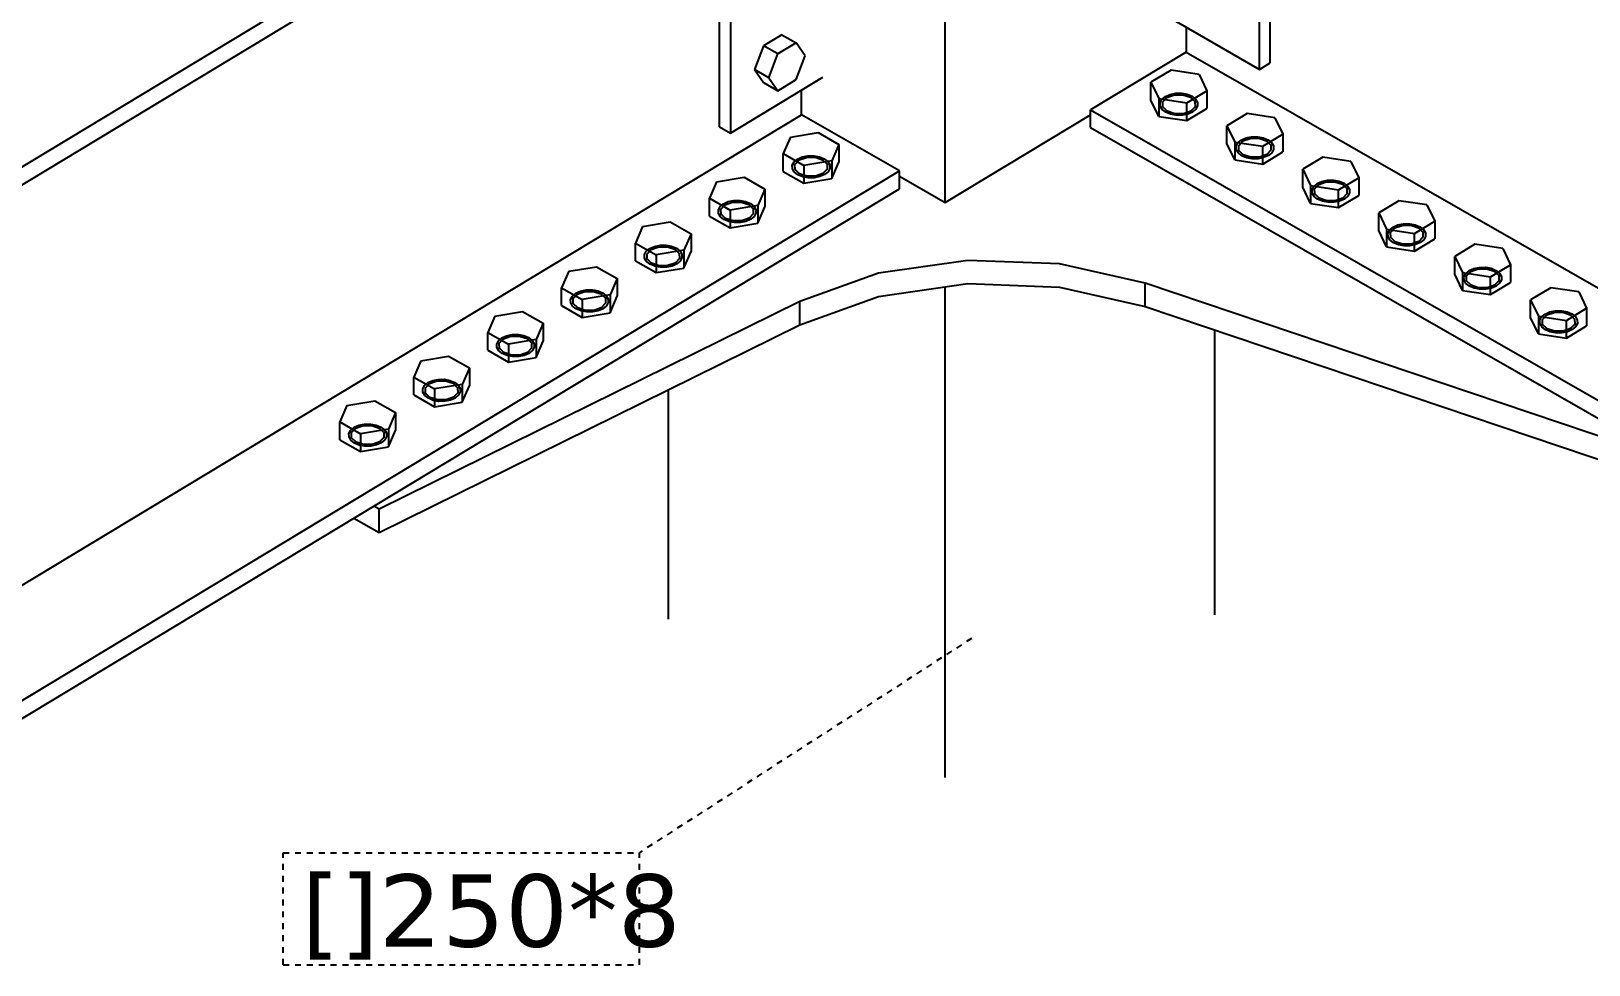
# Model space of a CAD drawing. Header units: millimetres. Extents: x 15962 to 71432, y 9666 to 72266.
# Drawn here: x 54455 to 55484, y 42095 to 42711 of the extents above; entities that cross this region are included whole.
import ezdxf

# ---------------------------------------------------------------- set-up
doc = ezdxf.new("R2010")
doc.units = ezdxf.units.MM
doc.header["$LTSCALE"] = 2
doc.linetypes.add('DXK_LINE_DOT2', pattern=[3.9198, 1.9599, -1.9599])
doc.styles.add('Arial Narrow', font='verdana.ttf', dxfattribs={"height": 0.2})

msp = doc.modelspace()

# ---------------------------------------------------------------- linework, layer by layer
at = {"color": 2, "linetype": 'Continuous'}
for p, q in [((55059.0066, 42597.8378), (55059.0066, 42921.639)), ((55266.5359, 42685.7565), (55266.5359, 42883.2565)), ((55273.5138, 42689.9668), (55273.5138, 42880.9055)), ((54909.988, 42647.7699), (54909.988, 42870.5378)), ((54917.151, 42874.0754), (54917.151, 42643.6684)), ((54327.3159, 42535.974), (54754.6679, 42793.829)), ((54327.3159, 42547.7856), (54681.6778, 42761.5999)), ((55203.8595, 42721.6447), (55266.5359, 42685.7565)), ((55218.0004, 42713.5476), (55218.0004, 42697.1594)), ((55218.0004, 42697.1594), (55154.9899, 42659.1402)), ((55218.0004, 42697.1594), (55937.9688, 42284.909)), ((55266.5359, 42685.7565), (55273.5138, 42689.9668)), ((54917.151, 42643.6684), (54978.2077, 42680.5087)), ((54964.0668, 42655.8057), (54964.0668, 42671.9763)), ((55154.9899, 42647.3285), (55154.9899, 42659.1402)), ((55154.9899, 42659.1402), (55874.9583, 42246.8898)), ((54262.6338, 42232.5762), (54964.0668, 42655.8057)), ((55028.7488, 42618.7691), (54964.0668, 42655.8057)), ((55059.0066, 42597.8378), (55154.9899, 42655.7521)), ((54909.988, 42647.7699), (54917.151, 42643.6684)), ((55154.9899, 42647.3285), (55874.9583, 42235.0782)), ((54327.3159, 42195.5396), (55028.7488, 42618.7691)), ((55028.7488, 42606.9575), (55028.7488, 42618.7691)), ((55028.7488, 42615.1633), (55059.0066, 42597.8378)), ((54327.3159, 42183.728), (55028.7488, 42606.9575)), ((55073.803, 42559.7242), (55014.8384, 42551.185)), ((55134.4094, 42557.468), (55073.803, 42559.7242)), ((55191.07, 42544.6245), (55134.4094, 42557.468)), ((55014.8384, 42551.185), (54962.9521, 42532.6378)), ((54962.9521, 42517.2665), (55014.8384, 42535.8137)), ((55014.8384, 42535.8137), (55073.803, 42544.3528)), ((55059.0066, 42218.4089), (55059.0066, 42542.21)), ((55073.803, 42544.3528), (55134.4094, 42542.0967)), ((55134.4094, 42542.0967), (55191.07, 42529.2532)), ((55504.3722, 42439.0681), (55191.07, 42544.6245)), ((55191.07, 42529.2532), (55191.07, 42544.6245)), ((54962.9521, 42532.6378), (54685.2634, 42395.4941)), ((54962.9521, 42517.2665), (54962.9521, 42532.6378)), ((55191.07, 42529.2532), (55504.3722, 42423.6968)), ((54685.2634, 42380.1228), (54962.9521, 42517.2665)), ((55236.9432, 42325.7719), (55236.9432, 42513.7978)), ((54876.3496, 42322.9974), (54876.3496, 42474.4956)), ((54685.2634, 42395.4941), (54681.6778, 42397.5423)), ((54685.2634, 42380.1228), (54685.2634, 42395.4941)), ((54668.5914, 42389.6462), (54685.2634, 42380.1228))]:
    msp.add_line(p, q, dxfattribs=at)
at = {"color": 7, "linetype": 'Continuous'}
for p, q in [((54939.0196, 42701.3594), (54932.9765, 42685.5779)), ((54951.1057, 42708.6518), (54939.0196, 42701.3594)), ((54948.4748, 42695.9454), (54939.0196, 42701.3594)), ((54960.5609, 42703.2378), (54948.4748, 42695.9454)), ((54951.1057, 42708.6518), (54960.5609, 42703.2378)), ((54966.6039, 42694.7488), (54960.5609, 42703.2378)), ((54942.4317, 42680.1639), (54948.4748, 42695.9454)), ((54960.5609, 42678.9673), (54966.6039, 42694.7488)), ((54942.4317, 42680.1639), (54932.9765, 42685.5779)), ((54932.9765, 42685.5779), (54939.0196, 42677.0888)), ((54942.4317, 42680.1639), (54948.4748, 42671.6748)), ((55208.0802, 42685.2312), (55194.7855, 42677.2095)), ((55226.5465, 42682.4746), (55208.0802, 42685.2312)), ((55226.5465, 42682.4746), (55231.7181, 42671.6963)), ((54939.0196, 42677.0888), (54948.4748, 42671.6748)), ((54948.4748, 42671.6748), (54960.5609, 42678.9673)), ((55194.7855, 42677.2095), (55199.9571, 42666.4312)), ((55194.7855, 42665.4626), (55194.7855, 42677.2095)), ((55204.298, 42667.8328), (55207.4316, 42669.2082)), ((55205.3725, 42667.2176), (55210.2659, 42668.9288)), ((55207.4316, 42669.2082), (55211.1349, 42669.9472)), ((55210.2659, 42668.9288), (55215.9595, 42668.9727)), ((55211.1349, 42669.9472), (55215.0455, 42669.9772)), ((55215.0455, 42669.9772), (55218.7804, 42669.2956)), ((55215.9595, 42668.9727), (55220.9275, 42667.3373)), ((55218.4234, 42663.6745), (55231.7181, 42671.6963)), ((55218.7804, 42669.2956), (55221.9742, 42667.9689)), ((55231.7181, 42671.6963), (55231.7181, 42659.9493)), ((55199.9571, 42654.6842), (55194.7855, 42665.4626)), ((55199.9571, 42666.4312), (55218.4234, 42663.6745)), ((55199.9571, 42666.4312), (55199.9571, 42654.6842)), ((55200.8812, 42663.7602), (55202.0409, 42665.9556)), ((55200.9323, 42661.4617), (55200.8812, 42663.7602)), ((55202.1894, 42659.2849), (55200.9323, 42661.4617)), ((55202.0409, 42665.9556), (55204.298, 42667.8328)), ((55204.5294, 42657.4431), (55202.1894, 42659.2849)), ((55202.5903, 42664.2975), (55205.3725, 42667.2176)), ((55202.6648, 42660.9509), (55202.5903, 42664.2975)), ((55205.5761, 42658.0746), (55202.6648, 42660.9509)), ((55218.4234, 42651.9276), (55218.4234, 42663.6745)), ((55218.4234, 42651.9276), (55231.7181, 42659.9493)), ((55220.9275, 42667.3373), (55223.8388, 42664.461)), ((55223.9133, 42661.1144), (55221.1311, 42658.1943)), ((55221.9742, 42667.9689), (55224.3141, 42666.127)), ((55224.4627, 42659.4563), (55222.2056, 42657.5791)), ((55223.8388, 42664.461), (55223.9133, 42661.1144)), ((55224.3141, 42666.127), (55225.5712, 42663.9502)), ((55225.6224, 42661.6517), (55224.4627, 42659.4563)), ((55225.5712, 42663.9502), (55225.6224, 42661.6517)), ((55199.9571, 42654.6842), (55218.4234, 42651.9276)), ((55207.7232, 42656.1164), (55204.5294, 42657.4431)), ((55210.5441, 42656.4393), (55205.5761, 42658.0746)), ((55211.4581, 42655.4347), (55207.7232, 42656.1164)), ((55216.2376, 42656.4831), (55210.5441, 42656.4393)), ((55215.3687, 42655.4648), (55211.4581, 42655.4347)), ((55219.072, 42656.2037), (55215.3687, 42655.4648)), ((55221.1311, 42658.1943), (55216.2376, 42656.4831)), ((55222.2056, 42657.5791), (55219.072, 42656.2037)), ((55258.2213, 42656.5207), (55244.9266, 42648.4989)), ((55244.9266, 42648.4989), (55250.0982, 42637.7206)), ((55244.9266, 42636.752), (55244.9266, 42648.4989)), ((55276.6876, 42653.7641), (55258.2213, 42656.5207)), ((55276.6876, 42653.7641), (55281.8593, 42642.9857)), ((54956.7266, 42641.0142), (54952.0589, 42630.1567)), ((54956.7266, 42641.0142), (54975.0576, 42644.0669)), ((54975.0576, 42644.0669), (54988.7209, 42636.2621)), ((55252.182, 42637.245), (55254.4392, 42639.1223)), ((55252.7314, 42635.5869), (55255.5136, 42638.5071)), ((55254.4392, 42639.1223), (55257.5727, 42640.4977)), ((55255.5136, 42638.5071), (55260.4071, 42640.2183)), ((55257.5727, 42640.4977), (55261.2761, 42641.2366)), ((55260.4071, 42640.2183), (55266.1006, 42640.2621)), ((55261.2761, 42641.2366), (55265.1866, 42641.2667)), ((55265.1866, 42641.2667), (55268.9215, 42640.585)), ((55266.1006, 42640.2621), (55271.0686, 42638.6267)), ((55268.5646, 42634.964), (55281.8593, 42642.9857)), ((55268.9215, 42640.585), (55272.1153, 42639.2583)), ((55271.0686, 42638.6267), (55273.9799, 42635.7504)), ((55272.1153, 42639.2583), (55274.4553, 42637.4164)), ((55281.8593, 42642.9857), (55281.8593, 42631.2388)), ((54952.0589, 42630.1567), (54965.7222, 42622.3519)), ((54952.0589, 42618.4097), (54952.0589, 42630.1567)), ((54961.4257, 42626.583), (54964.5565, 42627.9606)), ((54962.5014, 42625.9686), (54967.3914, 42627.6833)), ((54964.5565, 42627.9606), (54968.2583, 42628.7022)), ((54967.3914, 42627.6833), (54973.0848, 42627.7311)), ((54968.2583, 42628.7022), (54972.1687, 42628.735)), ((54972.1687, 42628.735), (54975.9051, 42628.056)), ((54973.0848, 42627.7311), (54978.0561, 42626.0992)), ((54975.9051, 42628.056), (54979.1015, 42626.7315)), ((54988.7209, 42636.2621), (54984.0532, 42625.4046)), ((54988.7209, 42636.2621), (54988.7209, 42624.5152)), ((55250.0982, 42625.9737), (55244.9266, 42636.752)), ((55250.0982, 42637.7206), (55268.5646, 42634.964)), ((55250.0982, 42637.7206), (55250.0982, 42625.9737)), ((55251.0223, 42635.0497), (55252.182, 42637.245)), ((55251.0735, 42632.7511), (55251.0223, 42635.0497)), ((55252.3306, 42630.5744), (55251.0735, 42632.7511)), ((55254.6705, 42628.7325), (55252.3306, 42630.5744)), ((55252.8059, 42632.2404), (55252.7314, 42635.5869)), ((55255.7172, 42629.364), (55252.8059, 42632.2404)), ((55257.8643, 42627.4058), (55254.6705, 42628.7325)), ((55260.6852, 42627.7287), (55255.7172, 42629.364)), ((55266.3788, 42627.7725), (55260.6852, 42627.7287)), ((55271.2722, 42629.4837), (55266.3788, 42627.7725)), ((55268.5646, 42623.217), (55268.5646, 42634.964)), ((55268.5646, 42623.217), (55281.8593, 42631.2388)), ((55272.3467, 42628.8685), (55269.2131, 42627.4931)), ((55274.0545, 42632.4039), (55271.2722, 42629.4837)), ((55274.6038, 42630.7458), (55272.3467, 42628.8685)), ((55273.9799, 42635.7504), (55274.0545, 42632.4039)), ((55274.4553, 42637.4164), (55275.7124, 42635.2397)), ((55275.7636, 42632.9411), (55274.6038, 42630.7458)), ((55275.7124, 42635.2397), (55275.7636, 42632.9411)), ((55308.3624, 42627.8101), (55295.0677, 42619.7884)), ((55326.8288, 42625.0535), (55308.3624, 42627.8101)), ((54952.0589, 42618.4097), (54965.7222, 42610.6049)), ((54958.0171, 42622.508), (54959.1724, 42624.7042)), ((54958.073, 42620.2095), (54958.0171, 42622.508)), ((54959.3345, 42618.0337), (54958.073, 42620.2095)), ((54959.1724, 42624.7042), (54961.4257, 42626.583)), ((54961.6783, 42616.1934), (54959.3345, 42618.0337)), ((54959.7251, 42623.0465), (54962.5014, 42625.9686)), ((54959.8065, 42619.7), (54959.7251, 42623.0465)), ((54962.7237, 42616.8257), (54959.8065, 42619.7)), ((54984.0532, 42625.4046), (54965.7222, 42622.3519)), ((54965.7222, 42622.3519), (54965.7222, 42610.6049)), ((54978.0561, 42626.0992), (54980.9733, 42623.225)), ((54981.0547, 42619.8785), (54978.2784, 42616.9564)), ((54979.1015, 42626.7315), (54981.4453, 42624.8913)), ((54981.6074, 42618.2207), (54979.3541, 42616.3419)), ((54980.9733, 42623.225), (54981.0547, 42619.8785)), ((54981.4453, 42624.8913), (54982.7068, 42622.7154)), ((54982.7627, 42620.4169), (54981.6074, 42618.2207)), ((54982.7068, 42622.7154), (54982.7627, 42620.4169)), ((54984.0532, 42625.4046), (54984.0532, 42613.6577)), ((54984.0532, 42613.6577), (54988.7209, 42624.5152)), ((55250.0982, 42625.9737), (55268.5646, 42623.217)), ((55261.5993, 42626.7241), (55257.8643, 42627.4058)), ((55265.5098, 42626.7542), (55261.5993, 42626.7241)), ((55269.2131, 42627.4931), (55265.5098, 42626.7542)), ((55295.0677, 42619.7884), (55300.2394, 42609.01)), ((55295.0677, 42608.0415), (55295.0677, 42619.7884)), ((55326.8288, 42625.0535), (55332.0004, 42614.2751)), ((54907.9414, 42611.5076), (54903.2737, 42600.65)), ((54907.9414, 42611.5076), (54926.2724, 42614.5603)), ((54926.2724, 42614.5603), (54939.9358, 42606.7555)), ((54964.8747, 42614.869), (54961.6783, 42616.1934)), ((54967.695, 42615.1939), (54962.7237, 42616.8257)), ((54968.6111, 42614.1899), (54964.8747, 42614.869)), ((54965.7222, 42610.6049), (54984.0532, 42613.6577)), ((54973.3884, 42615.2417), (54967.695, 42615.1939)), ((54972.5215, 42614.2228), (54968.6111, 42614.1899)), ((54976.2233, 42614.9643), (54972.5215, 42614.2228)), ((54978.2784, 42616.9564), (54973.3884, 42615.2417)), ((54979.3541, 42616.3419), (54976.2233, 42614.9643)), ((55300.2394, 42597.2631), (55295.0677, 42608.0415)), ((55300.2394, 42609.01), (55318.7057, 42606.2534)), ((55300.2394, 42609.01), (55300.2394, 42597.2631)), ((55301.1634, 42606.3391), (55302.3232, 42608.5345)), ((55302.3232, 42608.5345), (55304.5803, 42610.4117)), ((55302.8725, 42606.8764), (55305.6547, 42609.7965)), ((55304.5803, 42610.4117), (55307.7139, 42611.7871)), ((55305.6547, 42609.7965), (55310.5482, 42611.5077)), ((55307.7139, 42611.7871), (55311.4172, 42612.526)), ((55310.5482, 42611.5077), (55316.2417, 42611.5515)), ((55311.4172, 42612.526), (55315.3277, 42612.5561)), ((55315.3277, 42612.5561), (55319.0627, 42611.8744)), ((55316.2417, 42611.5515), (55321.2098, 42609.9162)), ((55318.7057, 42606.2534), (55332.0004, 42614.2751)), ((55319.0627, 42611.8744), (55322.2564, 42610.5477)), ((55321.2098, 42609.9162), (55324.1211, 42607.0399)), ((55322.2564, 42610.5477), (55324.5964, 42608.7058)), ((55324.1211, 42607.0399), (55324.1956, 42603.6933)), ((55324.5964, 42608.7058), (55325.8535, 42606.5291)), ((55332.0004, 42614.2751), (55332.0004, 42602.5282)), ((54903.2737, 42600.65), (54916.937, 42592.8452)), ((54903.2737, 42588.9031), (54903.2737, 42600.65)), ((54910.3872, 42595.1976), (54912.6405, 42597.0764)), ((54912.6405, 42597.0764), (54915.7713, 42598.454)), ((54913.7162, 42596.4619), (54918.6062, 42598.1766)), ((54915.7713, 42598.454), (54919.4731, 42599.1955)), ((54918.6062, 42598.1766), (54924.2996, 42598.2244)), ((54919.4731, 42599.1955), (54923.3836, 42599.2284)), ((54923.3836, 42599.2284), (54927.1199, 42598.5493)), ((54924.2996, 42598.2244), (54929.271, 42596.5926)), ((54927.1199, 42598.5493), (54930.3164, 42597.2249)), ((54930.3164, 42597.2249), (54932.6601, 42595.3847)), ((54939.9358, 42606.7555), (54935.2681, 42595.898)), ((54939.9358, 42606.7555), (54939.9358, 42595.0086)), ((55300.2394, 42597.2631), (55318.7057, 42594.5065)), ((55301.2146, 42604.0406), (55301.1634, 42606.3391)), ((55302.4717, 42601.8638), (55301.2146, 42604.0406)), ((55304.8117, 42600.0219), (55302.4717, 42601.8638)), ((55302.9471, 42603.5298), (55302.8725, 42606.8764)), ((55305.8584, 42600.6535), (55302.9471, 42603.5298)), ((55308.0055, 42598.6952), (55304.8117, 42600.0219)), ((55310.8264, 42599.0181), (55305.8584, 42600.6535)), ((55311.7404, 42598.0135), (55308.0055, 42598.6952)), ((55316.5199, 42599.0619), (55310.8264, 42599.0181)), ((55315.6509, 42598.0436), (55311.7404, 42598.0135)), ((55319.3542, 42598.7825), (55315.6509, 42598.0436)), ((55321.4134, 42600.7732), (55316.5199, 42599.0619)), ((55318.7057, 42594.5065), (55318.7057, 42606.2534)), ((55318.7057, 42594.5065), (55332.0004, 42602.5282)), ((55322.4878, 42600.1579), (55319.3542, 42598.7825)), ((55324.1956, 42603.6933), (55321.4134, 42600.7732)), ((55324.745, 42602.0352), (55322.4878, 42600.1579)), ((55325.9047, 42604.2305), (55324.745, 42602.0352)), ((55325.8535, 42606.5291), (55325.9047, 42604.2305)), ((55358.5036, 42599.0995), (55345.2089, 42591.0778)), ((55376.9699, 42596.3429), (55358.5036, 42599.0995)), ((54903.2737, 42588.9031), (54916.937, 42581.0983)), ((54909.2319, 42593.0014), (54910.3872, 42595.1976)), ((54909.2878, 42590.7029), (54909.2319, 42593.0014)), ((54910.5494, 42588.527), (54909.2878, 42590.7029)), ((54912.8931, 42586.6868), (54910.5494, 42588.527)), ((54910.94, 42593.5399), (54913.7162, 42596.4619)), ((54911.0213, 42590.1933), (54910.94, 42593.5399)), ((54913.9385, 42587.3191), (54911.0213, 42590.1933)), ((54916.0896, 42585.3623), (54912.8931, 42586.6868)), ((54918.9098, 42585.6872), (54913.9385, 42587.3191)), ((54935.2681, 42595.898), (54916.937, 42592.8452)), ((54916.937, 42592.8452), (54916.937, 42581.0983)), ((54929.4933, 42587.4497), (54924.6033, 42585.7351)), ((54930.569, 42586.8353), (54927.4382, 42585.4577)), ((54929.271, 42596.5926), (54932.1882, 42593.7183)), ((54932.2695, 42590.3718), (54929.4933, 42587.4497)), ((54932.8223, 42588.7141), (54930.569, 42586.8353)), ((54932.1882, 42593.7183), (54932.2695, 42590.3718)), ((54932.6601, 42595.3847), (54933.9216, 42593.2088)), ((54933.9775, 42590.9103), (54932.8223, 42588.7141)), ((54933.9216, 42593.2088), (54933.9775, 42590.9103)), ((54935.2681, 42595.898), (54935.2681, 42584.151)), ((54935.2681, 42584.151), (54939.9358, 42595.0086)), ((55345.2089, 42591.0778), (55350.3805, 42580.2995)), ((55345.2089, 42579.3309), (55345.2089, 42591.0778)), ((55376.9699, 42596.3429), (55382.1415, 42585.5646)), ((54859.1562, 42582.0009), (54854.4885, 42571.1434)), ((54859.1562, 42582.0009), (54877.4873, 42585.0537)), ((54877.4873, 42585.0537), (54891.1506, 42577.2489)), ((54891.1506, 42577.2489), (54886.4829, 42566.3913)), ((54891.1506, 42577.2489), (54891.1506, 42565.502)), ((54919.8259, 42584.6833), (54916.0896, 42585.3623)), ((54916.937, 42581.0983), (54935.2681, 42584.151)), ((54924.6033, 42585.7351), (54918.9098, 42585.6872)), ((54923.7364, 42584.7162), (54919.8259, 42584.6833)), ((54927.4382, 42585.4577), (54923.7364, 42584.7162)), ((55350.3805, 42568.5525), (55345.2089, 42579.3309)), ((55350.3805, 42580.2995), (55368.8468, 42577.5428)), ((55350.3805, 42580.2995), (55350.3805, 42568.5525)), ((55351.3046, 42577.6285), (55352.4643, 42579.8239)), ((55351.3557, 42575.33), (55351.3046, 42577.6285)), ((55352.4643, 42579.8239), (55354.7214, 42581.7011)), ((55353.0137, 42578.1658), (55355.7959, 42581.0859)), ((55353.0882, 42574.8192), (55353.0137, 42578.1658)), ((55354.7214, 42581.7011), (55357.855, 42583.0765)), ((55355.7959, 42581.0859), (55360.6893, 42582.7971)), ((55357.855, 42583.0765), (55361.5583, 42583.8155)), ((55360.6893, 42582.7971), (55366.3829, 42582.841)), ((55361.5583, 42583.8155), (55365.4689, 42583.8455)), ((55365.4689, 42583.8455), (55369.2038, 42583.1639)), ((55366.3829, 42582.841), (55371.3509, 42581.2056)), ((55368.8468, 42577.5428), (55382.1415, 42585.5646)), ((55368.8468, 42565.7959), (55368.8468, 42577.5428)), ((55369.2038, 42583.1639), (55372.3976, 42581.8372)), ((55371.3509, 42581.2056), (55374.2622, 42578.3293)), ((55372.3976, 42581.8372), (55374.7375, 42579.9953)), ((55374.2622, 42578.3293), (55374.3367, 42574.9827)), ((55374.7375, 42579.9953), (55375.9946, 42577.8185)), ((55375.9946, 42577.8185), (55376.0458, 42575.52)), ((55382.1415, 42585.5646), (55382.1415, 42573.8176)), ((54854.4885, 42571.1434), (54868.1519, 42563.3386)), ((54854.4885, 42559.3965), (54854.4885, 42571.1434)), ((54861.602, 42565.6909), (54863.8553, 42567.5698)), ((54862.1548, 42564.0332), (54864.931, 42566.9553)), ((54863.8553, 42567.5698), (54866.9861, 42568.9474)), ((54864.931, 42566.9553), (54869.821, 42568.67)), ((54866.9861, 42568.9474), (54870.6879, 42569.6889)), ((54886.4829, 42566.3913), (54868.1519, 42563.3386)), ((54869.821, 42568.67), (54875.5145, 42568.7178)), ((54870.6879, 42569.6889), (54874.5984, 42569.7218)), ((54874.5984, 42569.7218), (54878.3347, 42569.0427)), ((54875.5145, 42568.7178), (54880.4858, 42567.086)), ((54878.3347, 42569.0427), (54881.5312, 42567.7183)), ((54880.4858, 42567.086), (54883.403, 42564.2117)), ((54881.5312, 42567.7183), (54883.8749, 42565.878)), ((54883.8749, 42565.878), (54885.1365, 42563.7022)), ((54886.4829, 42566.3913), (54886.4829, 42554.6444)), ((55350.3805, 42568.5525), (55368.8468, 42565.7959)), ((55352.6128, 42573.1532), (55351.3557, 42575.33)), ((55354.9528, 42571.3114), (55352.6128, 42573.1532)), ((55355.9995, 42571.9429), (55353.0882, 42574.8192)), ((55358.1466, 42569.9847), (55354.9528, 42571.3114)), ((55360.9675, 42570.3076), (55355.9995, 42571.9429)), ((55361.8815, 42569.303), (55358.1466, 42569.9847)), ((55366.661, 42570.3514), (55360.9675, 42570.3076)), ((55365.7921, 42569.3331), (55361.8815, 42569.303)), ((55369.4954, 42570.072), (55365.7921, 42569.3331)), ((55371.5545, 42572.0626), (55366.661, 42570.3514)), ((55368.8468, 42565.7959), (55382.1415, 42573.8176)), ((55372.629, 42571.4474), (55369.4954, 42570.072)), ((55374.3367, 42574.9827), (55371.5545, 42572.0626)), ((55374.8861, 42573.3246), (55372.629, 42571.4474)), ((55376.0458, 42575.52), (55374.8861, 42573.3246)), ((55408.6447, 42570.389), (55395.35, 42562.3672)), ((55427.111, 42567.6323), (55408.6447, 42570.389)), ((55427.111, 42567.6323), (55432.2827, 42556.854)), ((54854.4885, 42559.3965), (54868.1519, 42551.5917)), ((54860.4468, 42563.4948), (54861.602, 42565.6909)), ((54860.5027, 42561.1963), (54860.4468, 42563.4948)), ((54861.7642, 42559.0204), (54860.5027, 42561.1963)), ((54864.1079, 42557.1802), (54861.7642, 42559.0204)), ((54862.2361, 42560.6867), (54862.1548, 42564.0332)), ((54865.1533, 42557.8125), (54862.2361, 42560.6867)), ((54867.3044, 42555.8557), (54864.1079, 42557.1802)), ((54870.1247, 42556.1806), (54865.1533, 42557.8125)), ((54871.0407, 42555.1767), (54867.3044, 42555.8557)), ((54868.1519, 42563.3386), (54868.1519, 42551.5917)), ((54875.8181, 42556.2284), (54870.1247, 42556.1806)), ((54878.653, 42555.951), (54874.9512, 42555.2095)), ((54880.7081, 42557.9431), (54875.8181, 42556.2284)), ((54881.7838, 42557.3286), (54878.653, 42555.951)), ((54883.4843, 42560.8652), (54880.7081, 42557.9431)), ((54884.0371, 42559.2075), (54881.7838, 42557.3286)), ((54883.403, 42564.2117), (54883.4843, 42560.8652)), ((54885.1923, 42561.4037), (54884.0371, 42559.2075)), ((54885.1365, 42563.7022), (54885.1923, 42561.4037)), ((54886.4829, 42554.6444), (54891.1506, 42565.502)), ((55395.35, 42562.3672), (55400.5216, 42551.5889)), ((55395.35, 42550.6203), (55395.35, 42562.3672)), ((55418.988, 42548.8323), (55432.2827, 42556.854)), ((55432.2827, 42556.854), (55432.2827, 42545.1071)), ((54810.3711, 42552.4943), (54805.7034, 42541.6368)), ((54810.3711, 42552.4943), (54828.7021, 42555.5471)), ((54828.7021, 42555.5471), (54842.3654, 42547.7423)), ((54842.3654, 42547.7423), (54837.6977, 42536.8847)), ((54842.3654, 42547.7423), (54842.3654, 42535.9953)), ((54868.1519, 42551.5917), (54886.4829, 42554.6444)), ((54874.9512, 42555.2095), (54871.0407, 42555.1767)), ((55400.5216, 42539.842), (55395.35, 42550.6203)), ((55400.5216, 42551.5889), (55418.988, 42548.8323)), ((55400.5216, 42551.5889), (55400.5216, 42539.842)), ((55401.4457, 42548.918), (55402.6054, 42551.1133)), ((55401.4969, 42546.6194), (55401.4457, 42548.918)), ((55402.754, 42544.4427), (55401.4969, 42546.6194)), ((55402.6054, 42551.1133), (55404.8626, 42552.9906)), ((55403.1548, 42549.4552), (55405.937, 42552.3754)), ((55403.2293, 42546.1087), (55403.1548, 42549.4552)), ((55406.1406, 42543.2323), (55403.2293, 42546.1087)), ((55404.8626, 42552.9906), (55407.9961, 42554.366)), ((55405.937, 42552.3754), (55410.8305, 42554.0866)), ((55407.9961, 42554.366), (55411.6995, 42555.1049)), ((55410.8305, 42554.0866), (55416.524, 42554.1304)), ((55411.6995, 42555.1049), (55415.61, 42555.135)), ((55415.61, 42555.135), (55419.3449, 42554.4533)), ((55416.524, 42554.1304), (55421.492, 42552.495)), ((55418.988, 42537.0853), (55418.988, 42548.8323)), ((55419.3449, 42554.4533), (55422.5387, 42553.1266)), ((55421.492, 42552.495), (55424.4033, 42549.6187)), ((55424.4779, 42546.2722), (55421.6956, 42543.352)), ((55422.5387, 42553.1266), (55424.8787, 42551.2847)), ((55424.4033, 42549.6187), (55424.4779, 42546.2722)), ((55424.8787, 42551.2847), (55426.1358, 42549.108)), ((55426.187, 42546.8094), (55425.0272, 42544.6141)), ((55426.1358, 42549.108), (55426.187, 42546.8094)), ((54805.7034, 42541.6368), (54819.3667, 42533.832)), ((54805.7034, 42529.8899), (54805.7034, 42541.6368)), ((54811.6616, 42533.9882), (54812.8169, 42536.1843)), ((54812.8169, 42536.1843), (54815.0702, 42538.0632)), ((54813.3696, 42534.5266), (54816.1459, 42537.4487)), ((54815.0702, 42538.0632), (54818.201, 42539.4408)), ((54816.1459, 42537.4487), (54821.0359, 42539.1634)), ((54818.201, 42539.4408), (54821.9028, 42540.1823)), ((54837.6977, 42536.8847), (54819.3667, 42533.832)), ((54821.0359, 42539.1634), (54826.7293, 42539.2112)), ((54821.9028, 42540.1823), (54825.8132, 42540.2151)), ((54825.8132, 42540.2151), (54829.5496, 42539.5361)), ((54826.7293, 42539.2112), (54831.7006, 42537.5793)), ((54829.5496, 42539.5361), (54832.746, 42538.2116)), ((54831.7006, 42537.5793), (54834.6178, 42534.7051)), ((54832.746, 42538.2116), (54835.0898, 42536.3714)), ((54835.0898, 42536.3714), (54836.3513, 42534.1955)), ((54837.6977, 42536.8847), (54837.6977, 42525.1378)), ((54837.6977, 42525.1378), (54842.3654, 42535.9953)), ((55400.5216, 42539.842), (55418.988, 42537.0853)), ((55405.0939, 42542.6008), (55402.754, 42544.4427)), ((55408.2877, 42541.2741), (55405.0939, 42542.6008)), ((55411.1086, 42541.597), (55406.1406, 42543.2323)), ((55412.0227, 42540.5924), (55408.2877, 42541.2741)), ((55416.8022, 42541.6408), (55411.1086, 42541.597)), ((55415.9332, 42540.6225), (55412.0227, 42540.5924)), ((55419.6365, 42541.3614), (55415.9332, 42540.6225)), ((55421.6956, 42543.352), (55416.8022, 42541.6408)), ((55418.988, 42537.0853), (55432.2827, 42545.1071)), ((55422.7701, 42542.7368), (55419.6365, 42541.3614)), ((55425.0272, 42544.6141), (55422.7701, 42542.7368)), ((55458.7858, 42541.6784), (55445.4911, 42533.6567)), ((55477.2522, 42538.9218), (55458.7858, 42541.6784)), ((55477.2522, 42538.9218), (55482.4238, 42528.1434)), ((54761.5859, 42522.9877), (54779.9169, 42526.0404)), ((54779.9169, 42526.0404), (54793.5802, 42518.2356)), ((54805.7034, 42529.8899), (54819.3667, 42522.0851)), ((54811.7175, 42531.6896), (54811.6616, 42533.9882)), ((54812.979, 42529.5138), (54811.7175, 42531.6896)), ((54815.3228, 42527.6735), (54812.979, 42529.5138)), ((54813.451, 42531.1801), (54813.3696, 42534.5266)), ((54816.3682, 42528.3058), (54813.451, 42531.1801)), ((54818.5192, 42526.3491), (54815.3228, 42527.6735)), ((54821.3395, 42526.674), (54816.3682, 42528.3058)), ((54822.2556, 42525.6701), (54818.5192, 42526.3491)), ((54819.3667, 42533.832), (54819.3667, 42522.0851)), ((54819.3667, 42522.0851), (54837.6977, 42525.1378)), ((54827.0329, 42526.7218), (54821.3395, 42526.674)), ((54826.166, 42525.7029), (54822.2556, 42525.6701)), ((54829.8678, 42526.4444), (54826.166, 42525.7029)), ((54831.9229, 42528.4365), (54827.0329, 42526.7218)), ((54832.9986, 42527.822), (54829.8678, 42526.4444)), ((54834.6992, 42531.3586), (54831.9229, 42528.4365)), ((54835.2519, 42529.7009), (54832.9986, 42527.822)), ((54834.6178, 42534.7051), (54834.6992, 42531.3586)), ((54836.4072, 42531.897), (54835.2519, 42529.7009)), ((54836.3513, 42534.1955), (54836.4072, 42531.897)), ((55445.4911, 42533.6567), (55450.6628, 42522.8783)), ((55445.4911, 42521.9097), (55445.4911, 42533.6567)), ((55455.0037, 42524.28), (55458.1373, 42525.6554)), ((55456.0781, 42523.6648), (55460.9716, 42525.376)), ((55458.1373, 42525.6554), (55461.8406, 42526.3943)), ((55460.9716, 42525.376), (55466.6651, 42525.4198)), ((55461.8406, 42526.3943), (55465.7511, 42526.4244)), ((55465.7511, 42526.4244), (55469.4861, 42525.7427)), ((55466.6651, 42525.4198), (55471.6332, 42523.7845)), ((55469.1291, 42520.1217), (55482.4238, 42528.1434)), ((55469.4861, 42525.7427), (55472.6798, 42524.416)), ((55482.4238, 42528.1434), (55482.4238, 42516.3965)), ((54761.5859, 42522.9877), (54756.9182, 42512.1302)), ((54793.5802, 42518.2356), (54788.9125, 42507.3781)), ((54793.5802, 42518.2356), (54793.5802, 42506.4887)), ((55450.6628, 42511.1314), (55445.4911, 42521.9097)), ((55450.6628, 42522.8783), (55469.1291, 42520.1217)), ((55450.6628, 42522.8783), (55450.6628, 42511.1314)), ((55451.5868, 42520.2074), (55452.7466, 42522.4028)), ((55451.638, 42517.9089), (55451.5868, 42520.2074)), ((55452.8951, 42515.7321), (55451.638, 42517.9089)), ((55452.7466, 42522.4028), (55455.0037, 42524.28)), ((55455.2351, 42513.8902), (55452.8951, 42515.7321)), ((55453.2959, 42520.7447), (55456.0781, 42523.6648)), ((55453.3705, 42517.3981), (55453.2959, 42520.7447)), ((55456.2818, 42514.5218), (55453.3705, 42517.3981)), ((55461.2498, 42512.8864), (55456.2818, 42514.5218)), ((55471.8368, 42514.6415), (55466.9433, 42512.9302)), ((55469.1291, 42508.3748), (55469.1291, 42520.1217)), ((55469.1291, 42508.3748), (55482.4238, 42516.3965)), ((55471.6332, 42523.7845), (55474.5445, 42520.9082)), ((55474.619, 42517.5616), (55471.8368, 42514.6415)), ((55472.6798, 42524.416), (55475.0198, 42522.5741)), ((55475.1684, 42515.9035), (55472.9112, 42514.0262)), ((55474.5445, 42520.9082), (55474.619, 42517.5616)), ((55475.0198, 42522.5741), (55476.2769, 42520.3974)), ((55476.3281, 42518.0988), (55475.1684, 42515.9035)), ((55476.2769, 42520.3974), (55476.3281, 42518.0988)), ((54756.9182, 42512.1302), (54770.5815, 42504.3254)), ((54756.9182, 42500.3832), (54756.9182, 42512.1302)), ((54762.8764, 42504.4815), (54764.0317, 42506.6777)), ((54762.9323, 42502.183), (54762.8764, 42504.4815)), ((54764.0317, 42506.6777), (54766.285, 42508.5565)), ((54764.5844, 42505.02), (54767.3607, 42507.9421)), ((54764.6658, 42501.6735), (54764.5844, 42505.02)), ((54766.285, 42508.5565), (54769.4158, 42509.9341)), ((54767.3607, 42507.9421), (54772.2507, 42509.6567)), ((54769.4158, 42509.9341), (54773.1176, 42510.6757)), ((54788.9125, 42507.3781), (54770.5815, 42504.3254)), ((54770.5815, 42504.3254), (54770.5815, 42492.5784)), ((54772.2507, 42509.6567), (54777.9441, 42509.7046)), ((54773.1176, 42510.6757), (54777.028, 42510.7085)), ((54777.028, 42510.7085), (54780.7644, 42510.0295)), ((54777.9441, 42509.7046), (54782.9155, 42508.0727)), ((54780.7644, 42510.0295), (54783.9609, 42508.705)), ((54782.9155, 42508.0727), (54785.8326, 42505.1985)), ((54783.9609, 42508.705), (54786.3046, 42506.8648)), ((54785.8326, 42505.1985), (54785.914, 42501.8519)), ((54786.3046, 42506.8648), (54787.5661, 42504.6889)), ((54787.5661, 42504.6889), (54787.622, 42502.3904)), ((54788.9125, 42507.3781), (54788.9125, 42495.6312)), ((54788.9125, 42495.6312), (54793.5802, 42506.4887)), ((55450.6628, 42511.1314), (55469.1291, 42508.3748)), ((55458.4289, 42512.5635), (55455.2351, 42513.8902)), ((55462.1638, 42511.8818), (55458.4289, 42512.5635)), ((55466.9433, 42512.9302), (55461.2498, 42512.8864)), ((55466.0743, 42511.9119), (55462.1638, 42511.8818)), ((55469.7776, 42512.6508), (55466.0743, 42511.9119)), ((55472.9112, 42514.0262), (55469.7776, 42512.6508)), ((54712.8007, 42493.4811), (54731.1318, 42496.5338)), ((54731.1318, 42496.5338), (54744.7951, 42488.729)), ((54756.9182, 42500.3832), (54770.5815, 42492.5784)), ((54764.1939, 42500.0072), (54762.9323, 42502.183)), ((54766.5376, 42498.1669), (54764.1939, 42500.0072)), ((54767.583, 42498.7992), (54764.6658, 42501.6735)), ((54769.7341, 42496.8425), (54766.5376, 42498.1669)), ((54772.5543, 42497.1674), (54767.583, 42498.7992)), ((54773.4704, 42496.1634), (54769.7341, 42496.8425)), ((54770.5815, 42492.5784), (54788.9125, 42495.6312)), ((54778.2478, 42497.2152), (54772.5543, 42497.1674)), ((54777.3809, 42496.1963), (54773.4704, 42496.1634)), ((54781.0827, 42496.9378), (54777.3809, 42496.1963)), ((54783.1377, 42498.9299), (54778.2478, 42497.2152)), ((54784.2134, 42498.3154), (54781.0827, 42496.9378)), ((54785.914, 42501.8519), (54783.1377, 42498.9299)), ((54786.4668, 42500.1942), (54784.2134, 42498.3154)), ((54787.622, 42502.3904), (54786.4668, 42500.1942)), ((54712.8007, 42493.4811), (54708.133, 42482.6235)), ((54744.7951, 42488.729), (54740.1274, 42477.8715)), ((54744.7951, 42488.729), (54744.7951, 42476.9821)), ((54708.133, 42482.6235), (54721.7963, 42474.8187)), ((54708.133, 42470.8766), (54708.133, 42482.6235)), ((54714.0913, 42474.9749), (54715.2465, 42477.1711)), ((54714.1471, 42472.6764), (54714.0913, 42474.9749)), ((54715.2465, 42477.1711), (54717.4998, 42479.0499)), ((54715.7993, 42475.5134), (54718.5755, 42478.4354)), ((54715.8806, 42472.1668), (54715.7993, 42475.5134)), ((54717.4998, 42479.0499), (54720.6306, 42480.4275)), ((54718.5755, 42478.4354), (54723.4655, 42480.1501)), ((54720.6306, 42480.4275), (54724.3324, 42481.169)), ((54740.1274, 42477.8715), (54721.7963, 42474.8187)), ((54721.7963, 42474.8187), (54721.7963, 42463.0718)), ((54723.4655, 42480.1501), (54729.159, 42480.1979)), ((54724.3324, 42481.169), (54728.2429, 42481.2019)), ((54728.2429, 42481.2019), (54731.9792, 42480.5228)), ((54729.159, 42480.1979), (54734.1303, 42478.5661)), ((54731.9792, 42480.5228), (54735.1757, 42479.1984)), ((54734.1303, 42478.5661), (54737.0475, 42475.6918)), ((54735.1757, 42479.1984), (54737.5194, 42477.3581)), ((54737.0475, 42475.6918), (54737.1288, 42472.3453)), ((54737.5194, 42477.3581), (54738.781, 42475.1823)), ((54738.781, 42475.1823), (54738.8368, 42472.8838)), ((54740.1274, 42477.8715), (54740.1274, 42466.1245)), ((54740.1274, 42466.1245), (54744.7951, 42476.9821)), ((54664.0156, 42463.9744), (54659.3479, 42453.1169)), ((54664.0156, 42463.9744), (54682.3466, 42467.0272)), ((54682.3466, 42467.0272), (54696.0099, 42459.2224)), ((54708.133, 42470.8766), (54721.7963, 42463.0718)), ((54715.4087, 42470.5005), (54714.1471, 42472.6764)), ((54717.7524, 42468.6603), (54715.4087, 42470.5005)), ((54718.7978, 42469.2926), (54715.8806, 42472.1668)), ((54720.9489, 42467.3358), (54717.7524, 42468.6603)), ((54723.7692, 42467.6607), (54718.7978, 42469.2926)), ((54724.6852, 42466.6568), (54720.9489, 42467.3358)), ((54721.7963, 42463.0718), (54740.1274, 42466.1245)), ((54729.4626, 42467.7086), (54723.7692, 42467.6607)), ((54728.5957, 42466.6896), (54724.6852, 42466.6568)), ((54732.2975, 42467.4312), (54728.5957, 42466.6896)), ((54734.3526, 42469.4232), (54729.4626, 42467.7086)), ((54735.4283, 42468.8088), (54732.2975, 42467.4312)), ((54737.1288, 42472.3453), (54734.3526, 42469.4232)), ((54737.6816, 42470.6876), (54735.4283, 42468.8088)), ((54738.8368, 42472.8838), (54737.6816, 42470.6876)), ((54659.3479, 42453.1169), (54673.0112, 42445.3121)), ((54659.3479, 42441.37), (54659.3479, 42453.1169)), ((54696.0099, 42459.2224), (54691.3422, 42448.3648)), ((54696.0099, 42459.2224), (54696.0099, 42447.4754)), ((54665.3061, 42445.4683), (54666.4614, 42447.6644)), ((54665.362, 42443.1698), (54665.3061, 42445.4683)), ((54666.6235, 42440.9939), (54665.362, 42443.1698)), ((54666.4614, 42447.6644), (54668.7147, 42449.5433)), ((54667.0141, 42446.0067), (54669.7904, 42448.9288)), ((54667.0955, 42442.6602), (54667.0141, 42446.0067)), ((54670.0126, 42439.786), (54667.0955, 42442.6602)), ((54668.7147, 42449.5433), (54671.8454, 42450.9209)), ((54669.7904, 42448.9288), (54674.6803, 42450.6435)), ((54671.8454, 42450.9209), (54675.5472, 42451.6624)), ((54691.3422, 42448.3648), (54673.0112, 42445.3121)), ((54673.0112, 42445.3121), (54673.0112, 42433.5652)), ((54674.6803, 42450.6435), (54680.3738, 42450.6913)), ((54675.5472, 42451.6624), (54679.4577, 42451.6952)), ((54679.4577, 42451.6952), (54683.194, 42451.0162)), ((54680.3738, 42450.6913), (54685.3451, 42449.0595)), ((54683.194, 42451.0162), (54686.3905, 42449.6917)), ((54685.3451, 42449.0595), (54688.2623, 42446.1852)), ((54688.3437, 42442.8387), (54685.5674, 42439.9166)), ((54686.3905, 42449.6917), (54688.7342, 42447.8515)), ((54688.2623, 42446.1852), (54688.3437, 42442.8387)), ((54688.7342, 42447.8515), (54689.9958, 42445.6757)), ((54690.0517, 42443.3771), (54688.8964, 42441.181)), ((54689.9958, 42445.6757), (54690.0517, 42443.3771)), ((54691.3422, 42448.3648), (54691.3422, 42436.6179)), ((54691.3422, 42436.6179), (54696.0099, 42447.4754)), ((54659.3479, 42441.37), (54673.0112, 42433.5652)), ((54668.9672, 42439.1537), (54666.6235, 42440.9939)), ((54672.1637, 42437.8292), (54668.9672, 42439.1537)), ((54674.984, 42438.1541), (54670.0126, 42439.786)), ((54675.9001, 42437.1502), (54672.1637, 42437.8292)), ((54673.0112, 42433.5652), (54691.3422, 42436.6179)), ((54680.6774, 42438.2019), (54674.984, 42438.1541)), ((54679.8105, 42437.183), (54675.9001, 42437.1502)), ((54683.5123, 42437.9245), (54679.8105, 42437.183)), ((54685.5674, 42439.9166), (54680.6774, 42438.2019)), ((54686.6431, 42439.3021), (54683.5123, 42437.9245)), ((54688.8964, 42441.181), (54686.6431, 42439.3021))]:
    msp.add_line(p, q, dxfattribs=at)
at = {"color": 7, "linetype": 'DXK_LINE_DOT2'}
for p, q in [((55076.3527, 42310.2178), (54857.047, 42168.7978)), ((54621.8654, 42168.7978), (54857.047, 42168.7978)), ((54621.8654, 42094.7978), (54621.8654, 42168.7978)), ((54857.047, 42094.7978), (54857.047, 42168.7978)), ((54621.8654, 42094.7978), (54857.047, 42094.7978))]:
    msp.add_line(p, q, dxfattribs=at)

# ---------------------------------------------------------------- wipeouts: each hides what was drawn before it
at = {"color": 0}
msp.add_wipeout([(54845.047, 42106.7978), (54845.047, 42156.7978), (54633.8654, 42156.7978), (54633.8654, 42106.7978)], dxfattribs=at)

# ---------------------------------------------------------------- next in the draw order: wipeouts: each hides what was drawn before it
msp.add_wipeout([(54845.047, 42106.7978), (54845.047, 42156.7978), (54633.8654, 42156.7978), (54633.8654, 42106.7978)], dxfattribs=at)

# ---------------------------------------------------------------- next in the draw order: texts
at = {"color": 96, "style": 'Arial Narrow'}
msp.add_text('[]250*8', height=47.75391, dxfattribs=at).set_placement((54633.8654, 42106.7978))

doc.saveas('drawing.dxf')
